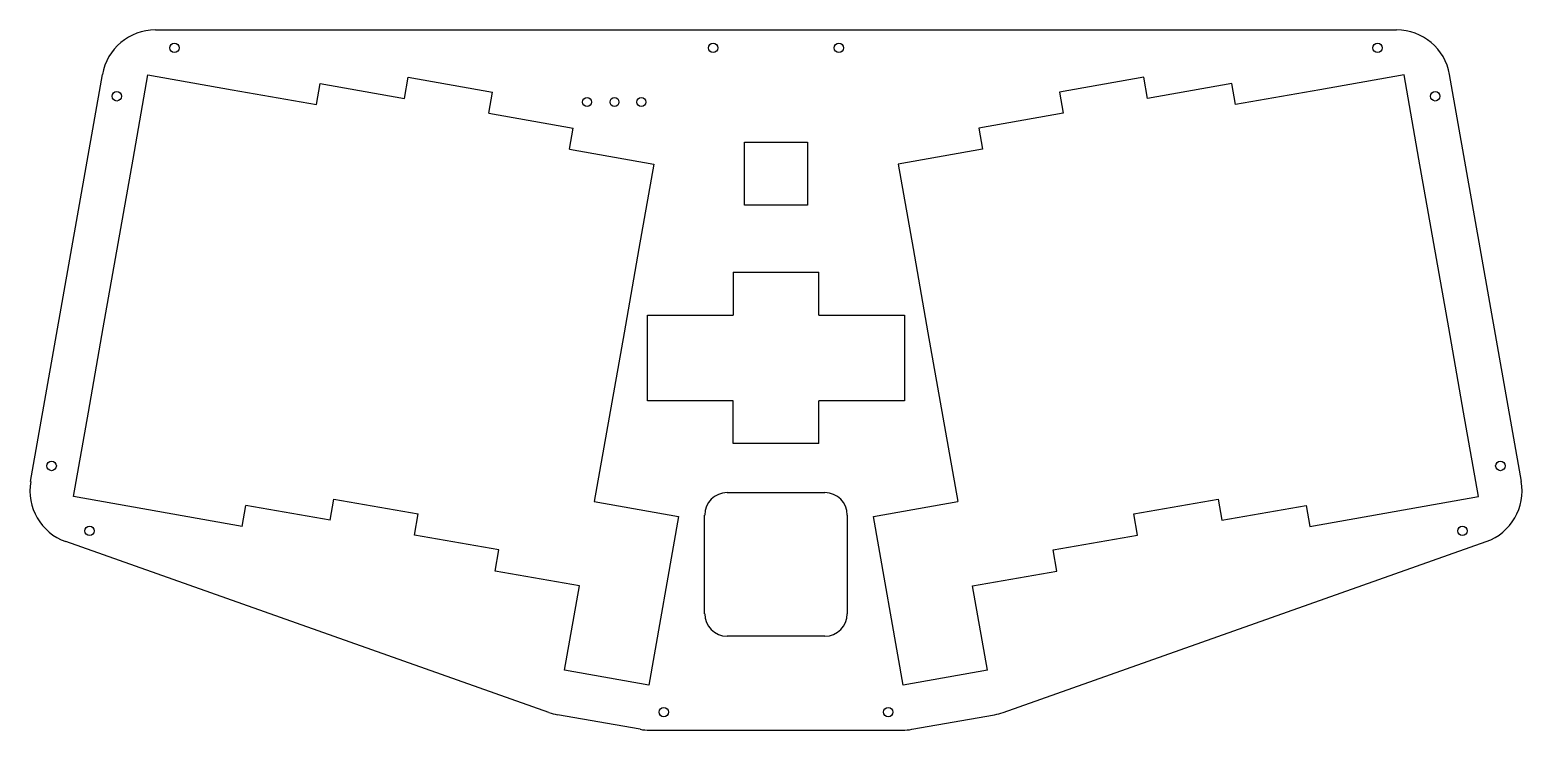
# Model space of a CAD drawing. Header units: millimetres. Extents: x -166 to 166, y -83 to 73.
import ezdxf

# ---------------------------------------------------------------- set-up
doc = ezdxf.new("R2010")
doc.units = ezdxf.units.MM
doc.layers.get('0').update_dxf_attribs({"linetype": 'CONTINUOUS'})

msp = doc.modelspace()

# ---------------------------------------------------------------- linework, layer by layer
for p, q in [((-138.09, 72.95), (138.09, 72.95)), ((-165.86, -27.45), (-149.91, 63.04)), ((-143.07, 44.19), (-139.77, 62.95)), ((-139.77, 62.95), (-121.01, 59.64)), ((-102.25, 56.34), (-101.42, 61.03)), ((-101.42, 61.03), (-82.66, 57.72)), ((-82.66, 57.72), (-81.83, 62.41)), ((-81.83, 62.41), (-63.07, 59.1)), ((81.83, 62.41), (63.07, 59.1)), ((82.66, 57.72), (81.83, 62.41)), ((101.42, 61.03), (82.66, 57.72)), ((102.25, 56.34), (101.42, 61.03)), ((139.77, 62.95), (121.01, 59.64)), ((143.07, 44.19), (139.77, 62.95)), ((165.86, -27.45), (149.91, 63.04)), ((-121.01, 59.64), (-102.25, 56.34)), ((-63.9, 54.41), (-63.07, 59.1)), ((63.07, 59.1), (63.9, 54.41)), ((121.01, 59.64), (102.25, 56.34)), ((-63.9, 54.41), (-45.14, 51.1)), ((63.9, 54.41), (45.14, 51.1)), ((-45.96, 46.41), (-45.14, 51.1)), ((45.14, 51.1), (45.96, 46.41)), ((-7, 48), (7, 48)), ((-7, 34), (-7, 48)), ((7, 48), (7, 34)), ((-146.38, 25.43), (-143.07, 44.19)), ((-45.96, 46.41), (-27.2, 43.1)), ((45.96, 46.41), (27.2, 43.1)), ((146.38, 25.43), (143.07, 44.19)), ((-27.2, 43.1), (-30.51, 24.34)), ((27.2, 43.1), (30.51, 24.34)), ((7, 34), (-7, 34)), ((-149.69, 6.67), (-146.38, 25.43)), ((-30.51, 24.34), (-33.82, 5.58)), ((30.51, 24.34), (33.82, 5.58)), ((149.69, 6.67), (146.38, 25.43)), ((-9.53, 19.05), (9.52, 19.05)), ((-9.53, 19.05), (-9.53, 9.52)), ((9.52, 9.52), (9.52, 19.05)), ((-153, -12.09), (-149.69, 6.67)), ((-28.57, -9.53), (-28.57, 9.52)), ((-28.57, 9.52), (-9.53, 9.52)), ((9.52, 9.52), (28.57, 9.52)), ((28.57, 9.52), (28.57, -9.53)), ((153, -12.09), (149.69, 6.67)), ((-33.82, 5.58), (-37.13, -13.18)), ((33.82, 5.58), (37.13, -13.18)), ((-9.53, -9.53), (-28.57, -9.53)), ((-9.53, -19.05), (-9.53, -9.53)), ((28.57, -9.53), (9.52, -9.53)), ((9.52, -19.05), (9.52, -9.53)), ((-156.31, -30.85), (-153, -12.09)), ((-37.13, -13.18), (-40.43, -31.94)), ((37.13, -13.18), (40.43, -31.94)), ((156.31, -30.85), (153, -12.09)), ((9.52, -19.05), (-9.53, -19.05)), ((-137.55, -34.16), (-156.31, -30.85)), ((-118.79, -37.47), (-117.96, -32.78)), ((-99.2, -36.08), (-117.96, -32.78)), ((-99.2, -36.08), (-98.37, -31.39)), ((-98.37, -31.39), (-79.61, -34.7)), ((-40.43, -31.94), (-21.67, -35.25)), ((-10.87, -29.94), (10.87, -29.94)), ((21.67, -35.25), (40.43, -31.94)), ((79.61, -34.7), (98.37, -31.39)), ((98.37, -31.39), (99.2, -36.08)), ((99.2, -36.08), (117.96, -32.78)), ((117.96, -32.78), (118.79, -37.47)), ((137.55, -34.16), (156.31, -30.85)), ((-118.79, -37.47), (-137.55, -34.16)), ((-80.44, -39.39), (-79.61, -34.7)), ((-21.67, -35.25), (-28.29, -72.77)), ((-15.88, -56.87), (-15.88, -34.94)), ((15.87, -34.94), (15.87, -56.87)), ((28.29, -72.77), (21.67, -35.25)), ((80.44, -39.39), (79.61, -34.7)), ((118.79, -37.47), (137.55, -34.16)), ((-61.68, -42.7), (-80.44, -39.39)), ((61.68, -42.7), (80.44, -39.39)), ((-50.54, -78.83), (-158.04, -40.84)), ((-62.5, -47.39), (-61.68, -42.7)), ((50.54, -78.83), (158.04, -40.84)), ((62.5, -47.39), (61.68, -42.7)), ((-43.74, -50.7), (-62.5, -47.39)), ((43.74, -50.7), (62.5, -47.39)), ((-47.05, -69.46), (-43.74, -50.7)), ((47.05, -69.46), (43.74, -50.7)), ((10.87, -61.87), (-10.87, -61.87)), ((-28.29, -72.77), (-47.05, -69.46)), ((47.05, -69.46), (28.29, -72.77)), ((-30.2, -82.58), (-48.62, -79.34)), ((30.2, -82.58), (48.62, -79.34)), ((-28.12, -82.77), (28.12, -82.77))]:
    msp.add_line(p, q)
for centre, radius in [((-133.86, 68.95), 1.05), ((-14, 68.95), 1.05), ((14, 68.95), 1.05), ((133.86, 68.95), 1.05), ((-146.7, 58.18), 1.05), ((-42.04, 56.9), 1), ((-35.94, 56.9), 1), ((-29.97, 56.9), 1), ((146.7, 58.18), 1.05), ((-161.19, -24.02), 1.05), ((161.19, -24.02), 1.05), ((-152.76, -38.47), 1.05), ((152.76, -38.47), 1.05), ((-24.98, -78.77), 1.05), ((24.98, -78.77), 1.05)]:
    msp.add_circle(centre, radius)
for centre, radius, start, end in [((-138.09, 60.95), 12, 90, 170), ((138.09, 60.95), 12, 10, 90), ((-154.04, -29.53), 12, 170, 250.5377), ((154.04, -29.53), 12, -70.5377, 10), ((-10.87, -34.94), 5, 90, 180), ((10.87, -34.94), 5, 0, 90), ((-10.87, -56.87), 5, 180, 270), ((10.87, -56.87), 5, -90, 0), ((-46.54, -67.52), 12, 250.5377, 260), ((46.54, -67.52), 12, 280, 289.4623), ((-28.12, -70.77), 12, 260, 270), ((28.12, -70.77), 12, 270, 280)]:
    msp.add_arc(centre, radius, start, end)

doc.saveas('drawing.dxf')
